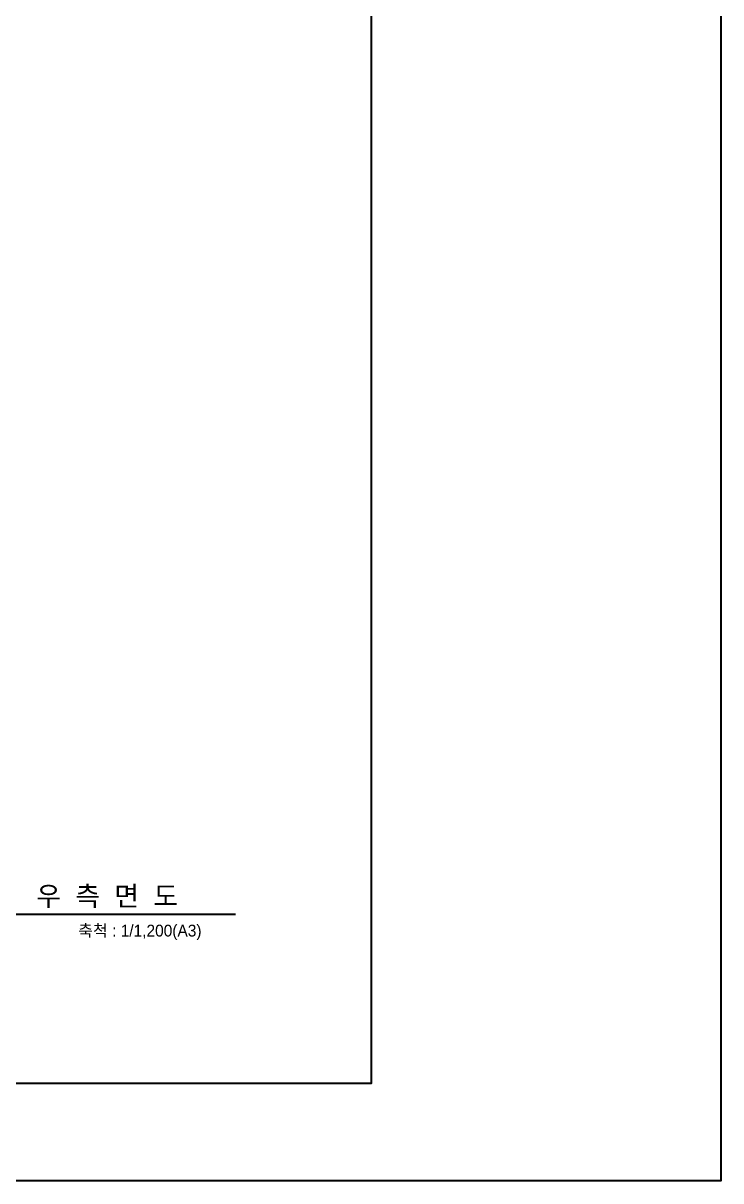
# Model space of a CAD drawing. Header units: millimetres. Extents: x 9068264 to 10076264, y 1307765 to 1705499.
# Drawn here: x 9970049 to 10076264, y 1307765 to 1483951 of the extents above; entities that cross this region are included whole.
import ezdxf
from ezdxf.enums import TextEntityAlignment as Align

# ---------------------------------------------------------------- set-up
doc = ezdxf.new("R2010")
doc.units = ezdxf.units.MM
doc.header["$LTSCALE"] = 1000
doc.layers.get('DEFPOINTS').update_dxf_attribs({"color": 151})
doc.layers.add('A-TIT', color=2, linetype='Continuous')
doc.layers.add('A-TXT-5.0', color=3, linetype='Continuous')
doc.styles.add('돋움', font='')
doc.styles.get('돋움').set_extended_font_data('Dotum')

# ---------------------------------------------------------------- blocks, each defined once
blk = doc.blocks.new('xxxxxxxx')
at = {"layer": 'DEFPOINTS', "linetype": 'ByBlock'}
for points in [[(44842066, -10941107), (45346066, -10941107), (45346066, -11297507), (44842066, -11297507)], [(44856466, -10955083), (45292815, -10955083), (45292815, -11282683), (44856466, -11282683)]]:
    blk.add_lwpolyline(points, close=True, dxfattribs=at)

msp = doc.modelspace()

# ---------------------------------------------------------------- linework, layer by layer
at = {"layer": 'A-TIT'}
msp.add_line((9952915.3, 1348350, 80000), (10002389.5, 1348350, 80000), dxfattribs=at)

# ---------------------------------------------------------------- block references
at = {"layer": 'DEFPOINTS'}
msp.add_blockref('xxxxxxxx', (-35269801.8, 12605272), dxfattribs=at)

# ---------------------------------------------------------------- texts
at = {"layer": 'A-TXT-5.0', "style": '돋움'}
msp.add_text('우  측  면  도', height=3000, dxfattribs=at).set_placement((9972040.7, 1349609.7, 80000))
msp.add_text('축척 : 1/1,200(A3)', height=1799.999, dxfattribs=at).set_placement((9997204.9, 1345846.6, 80000), align=Align.MIDDLE_RIGHT)

doc.saveas('drawing.dxf')
